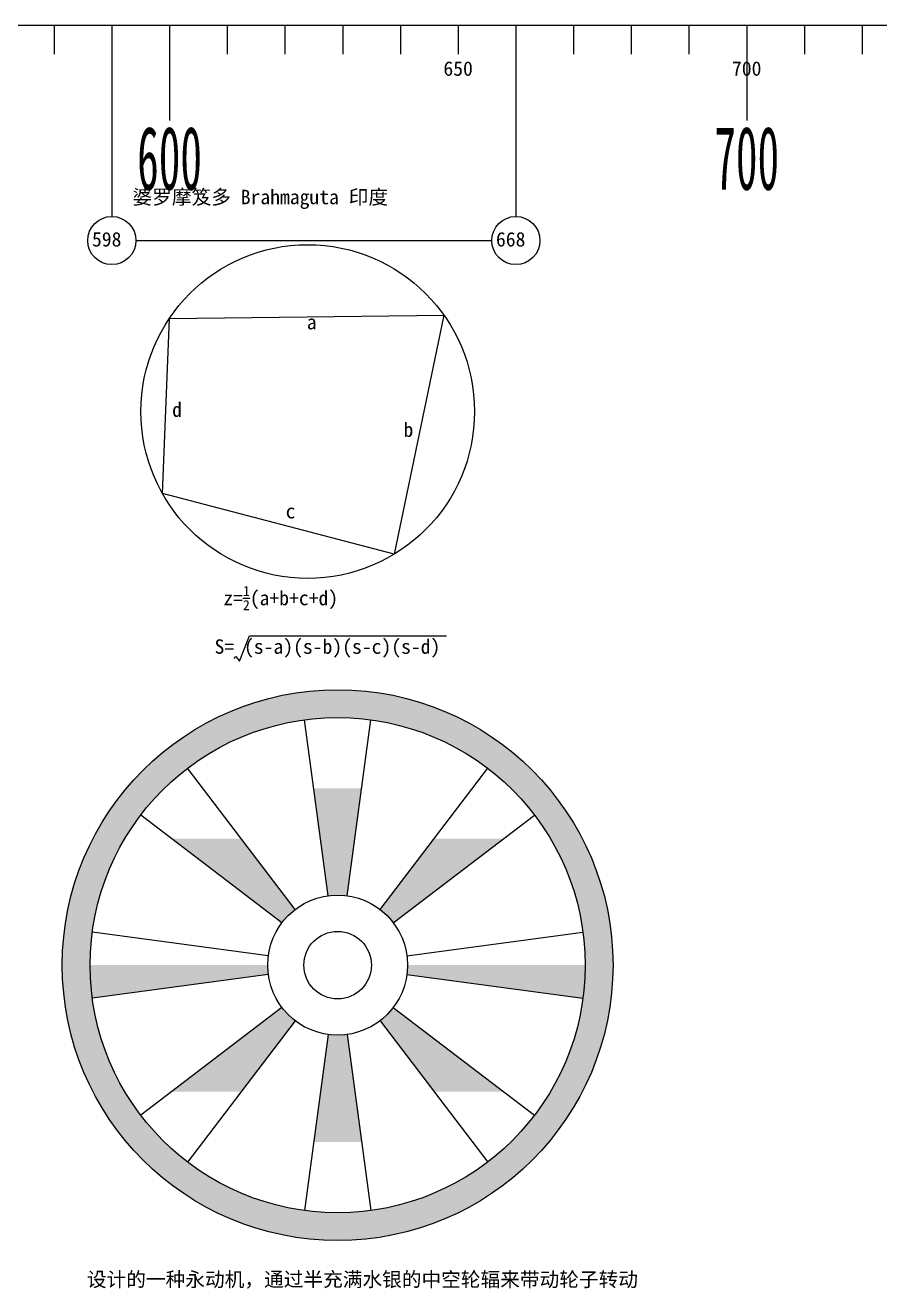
# Model space of a CAD drawing. Header units: millimetres. Extents: x 832 to 8037, y -157 to 740.
# Drawn here: x 5613.8 to 5761.9, y 62.4 to 281.3 of the extents above; entities that cross this region are included whole.
import ezdxf
from ezdxf.enums import TextEntityAlignment as Align

# ---------------------------------------------------------------- set-up
doc = ezdxf.new("R2010")
doc.units = ezdxf.units.MM
doc.header["$LTSCALE"] = 0.3
for name, color, linetype in [('maths', 7, 'Continuous'), ('基准', 7, 'Continuous'), ('朝代', 7, 'Continuous')]:
    doc.layers.add(name, color=color, linetype=linetype)
doc.styles.add('a2.5', font='', dxfattribs={"height": 2.5})
doc.styles.get("Standard").update_dxf_attribs({"font": ''})
doc.styles.get('a2.5').set_extended_font_data('SimSun')
doc.styles.get('Standard').set_extended_font_data('SimSun')

# ---------------------------------------------------------------- blocks, each defined once
blk = doc.blocks.new('h1')
blk.add_line((0, 0), (0, 5))
blk.add_attdef('22', text='', height=2.5).set_placement((0, 7.5), align=Align.MIDDLE_CENTER)
blk = doc.blocks.new('h8')
at = {"layer": '朝代', "color": 7}
blk.add_line((0, 0), (0, 16.5), dxfattribs=at)
at = {"layer": '朝代', "color": 1, "width": 0.5}
blk.add_attdef('00', text='', height=11, dxfattribs=at).set_placement((0, 23), align=Align.MIDDLE_CENTER)
blk = doc.blocks.new('ma')
at = {"layer": 'maths'}
blk.add_line((0, 0), (0, -33.12), dxfattribs=at)
blk.add_circle((0, -37.29), 4.17, dxfattribs=at)
at = {"layer": 'maths', "style": 'a2.5'}
blk.add_attdef('AAAA', (-3.44, -38.32), '', height=2.5, dxfattribs=at)

msp = doc.modelspace()

# ---------------------------------------------------------------- hatches: boundary and pattern name
at = {"layer": 'maths'}
h = msp.add_hatch(color=254, dxfattribs=at)
edge = h.paths.add_edge_path(flags=16)
edge.add_arc((5667.934, 118.492), 42.888, 0, 360)
edge = h.paths.add_edge_path()
edge.add_arc((5667.934, 118.492), 47.71, 0, 360)
for points in [[(5672.068, 149.124), (5663.8, 149.124), (5666.312, 130.506, -0.0671803), (5669.555, 130.506)], [(5651.217, 140.427), (5639.155, 140.427), (5658.292, 125.841, -0.0671803), (5660.586, 128.134)], [(5696.713, 140.427), (5684.651, 140.427), (5675.282, 128.134, -0.0671803), (5677.576, 125.841)], [(5655.92, 116.871, -0.0335523), (5655.811, 118.492), (5625.046, 118.492, 0.0335523), (5625.431, 112.756)], [(5710.822, 118.492), (5680.057, 118.492, -0.0335523), (5679.948, 116.871), (5710.437, 112.756, 0.0335523)], [(5651.217, 96.558), (5639.155, 96.558), (5658.292, 111.144, 0.0671803), (5660.586, 108.851)], [(5696.713, 96.558), (5684.651, 96.558), (5675.282, 108.851, 0.0671803), (5677.576, 111.144)], [(5672.068, 87.861), (5663.8, 87.861), (5666.312, 106.479, 0.0671803), (5669.555, 106.479)]]:
    msp.add_hatch(color=252, dxfattribs=at).paths.add_polyline_path(points)

# ---------------------------------------------------------------- linework, layer by layer
for p, q in [((5632.977, 244.007), (5694.642, 244.007)), ((5637.574, 200.176), (5638.777, 230.527)), ((5638.777, 230.527), (5686.323, 231.09)), ((5686.323, 231.09), (5677.712, 189.654)), ((5677.712, 189.654), (5637.574, 200.176)), ((5650.914, 171.169), (5652.654, 175.513)), ((5652.654, 175.513), (5686.819, 175.513)), ((5649.999, 171.581), (5650.319, 171.947)), ((5650.319, 171.947), (5650.914, 171.169)), ((5666.312, 130.506), (5662.197, 160.995)), ((5669.555, 130.506), (5673.671, 160.995)), ((5660.586, 128.134), (5641.936, 152.603)), ((5675.282, 128.134), (5693.931, 152.603)), ((5658.292, 125.841), (5633.824, 144.49)), ((5677.576, 125.841), (5702.044, 144.49)), ((5655.92, 120.114), (5625.431, 124.229)), ((5679.948, 120.114), (5710.437, 124.229)), ((5655.92, 116.871), (5625.431, 112.756)), ((5679.948, 116.871), (5710.437, 112.756)), ((5658.292, 111.144), (5633.824, 92.495)), ((5677.576, 111.144), (5702.044, 92.495)), ((5660.586, 108.851), (5641.936, 84.382)), ((5675.282, 108.851), (5693.931, 84.382)), ((5666.312, 106.479), (5662.197, 75.99)), ((5669.555, 106.479), (5673.671, 75.99))]:
    msp.add_line(p, q, dxfattribs=at)
for centre, radius in [((5662.745, 214.378), 28.901), ((5667.934, 118.492), 47.71), ((5667.934, 118.492), 42.888), ((5667.934, 118.492), 12.123), ((5667.934, 118.492), 5.849)]:
    msp.add_circle(centre, radius, dxfattribs=at)
at = {"layer": '基准'}
for p, q in [((838.809, 281.294), (7238.809, 281.294)), ((838.809, 281.294), (7238.809, 281.294)), ((838.809, 281.294), (7238.809, 281.294)), ((838.809, 281.294), (7238.809, 281.294)), ((838.809, 281.294), (7238.809, 281.294)), ((5618.809, 281.294), (5618.809, 276.294)), ((5628.809, 281.294), (5628.809, 276.294)), ((5648.809, 281.294), (5648.809, 276.294)), ((5658.809, 281.294), (5658.809, 276.294)), ((5668.809, 281.294), (5668.809, 276.294)), ((5678.809, 281.294), (5678.809, 276.294)), ((5698.809, 281.294), (5698.809, 276.294)), ((5708.809, 281.294), (5708.809, 276.294)), ((5718.809, 281.294), (5718.809, 276.294)), ((5728.809, 281.294), (5728.809, 276.294)), ((5748.809, 281.294), (5748.809, 276.294)), ((5758.809, 281.294), (5758.809, 276.294))]:
    msp.add_line(p, q, dxfattribs=at)

# ---------------------------------------------------------------- block references
at = {"layer": 'maths'}
for p, values in [((5628.809, 281.294), {'AAAA': '598'}), ((5698.809, 281.294), {'AAAA': '668'})]:
    msp.add_blockref('ma', p, dxfattribs=at).add_auto_attribs(values)
at = {"layer": '基准'}
ref = msp.add_blockref('h8', (5638.809, 281.294), dxfattribs=dict(at, xscale=-1, rotation=180))
ref.add_attrib('00', '600', dxfattribs={"layer": '朝代', "color": 1, "height": 11, "width": 0.5}).set_placement((5638.811, 258.294), align=Align.MIDDLE_CENTER)
ref = msp.add_blockref('h1', (5688.809, 281.294), dxfattribs=dict(at, xscale=-1, rotation=180))
ref.add_attrib('22', '650', dxfattribs={"layer": '0', "height": 2.5}).set_placement((5688.809, 273.794), align=Align.MIDDLE_CENTER)
ref = msp.add_blockref('h8', (5738.809, 281.294), dxfattribs=dict(at, xscale=-1, rotation=180))
ref.add_attrib('00', '700', dxfattribs={"layer": '朝代', "color": 1, "height": 11, "width": 0.5}).set_placement((5738.811, 258.294), align=Align.MIDDLE_CENTER)
ref = msp.add_blockref('h1', (5738.809, 281.294), dxfattribs=dict(at, xscale=-1, rotation=180))
ref.add_attrib('22', '700', dxfattribs={"layer": '0', "color": 1, "height": 2.5}).set_placement((5738.809, 273.794), align=Align.MIDDLE_CENTER)

# ---------------------------------------------------------------- texts
at = {"layer": 'maths', "char_height": 2.5, "attachment_point": 1, "style": 'a2.5'}
for s, insert, width in [('婆罗摩笈多 Brahmaguta 印度', (5632.394, 252.794), 60.25566), ('a', (5662.592, 231.126), 9.94631), ('d', (5639.253, 215.967), 9.94631), ('b', (5679.344, 212.49), 9.94631), ('c', (5658.923, 198.374), 9.94631), ('\\A1;z={\\H0.7x;\\S1/2;}(a+b+c+d)', (5648.121, 184.177), 33.47606), ('S= (s-a)(s-b)(s-c)(s-d)', (5646.608, 174.921), 54.09127), ('设计的一种永动机，通过半充满水银的中空轮辐来带动轮子转动', (5624.491, 65.306), 106.87232)]:
    msp.add_mtext(s, dxfattribs=dict(at, insert=insert, width=width))

doc.saveas('drawing.dxf')
